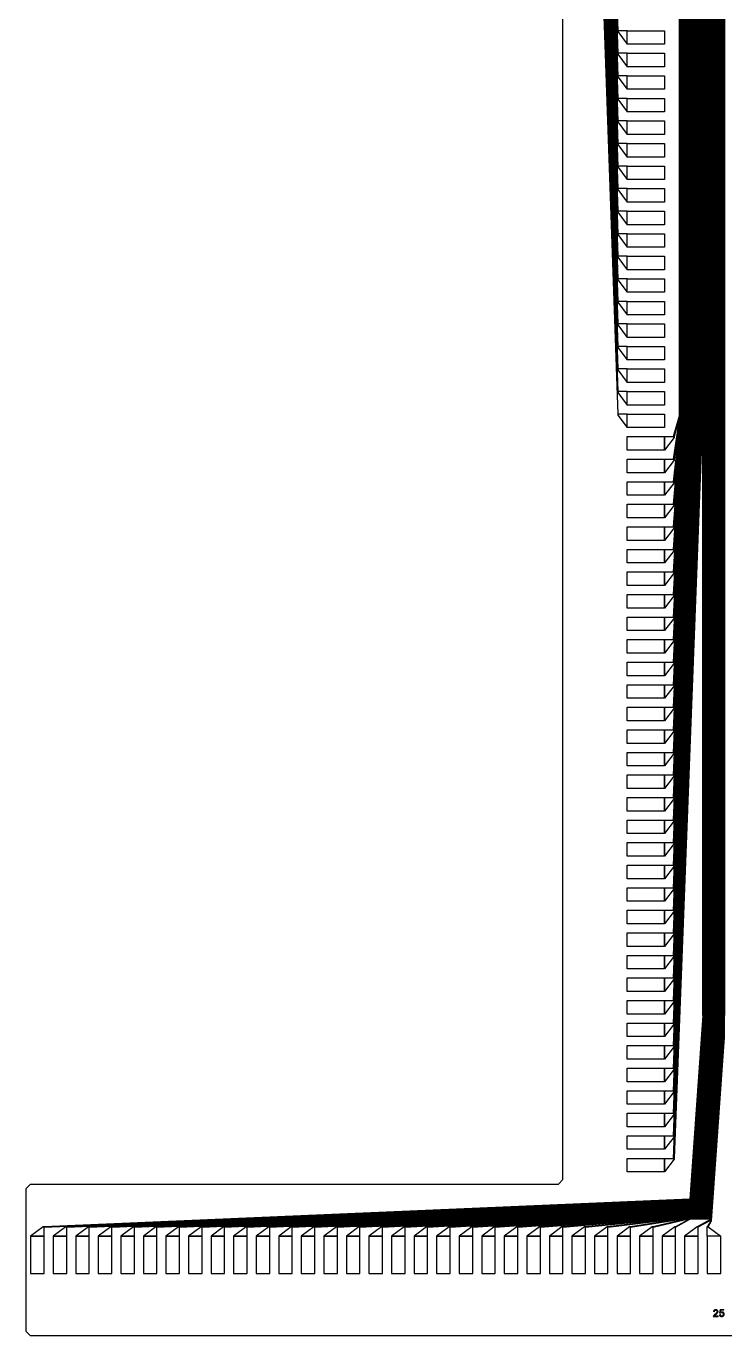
# Model space of a CAD drawing. Header units: inches. Extents: x 106592 to 209533, y 57057 to 74911.
# Drawn here: x 203234 to 206381, y 57278 to 63178 of the extents above; entities that cross this region are included whole.
import ezdxf

# ---------------------------------------------------------------- set-up
doc = ezdxf.new("R2010")
doc.units = ezdxf.units.IN
doc.header["$MEASUREMENT"] = 0
for name, color, linetype in [('metal', 221, 'Continuous'), ('nitride window', 40, 'Continuous'), ('profile', 140, 'Continuous')]:
    doc.layers.add(name, color=color, linetype=linetype)

msp = doc.modelspace()

# ---------------------------------------------------------------- linework, layer by layer
at = {"layer": 'metal'}
for points in [[(206175.9, 61418.7), (206177.5, 61418.7), (206177.5, 68021.4), (206175.9, 68021.4)], [(206179.1, 61418.7), (206180.7, 61418.7), (206180.7, 68021.4), (206179.1, 68021.4)], [(206182.3, 61418.7), (206183.9, 61418.7), (206183.9, 68021.4), (206182.3, 68021.4)], [(206185.5, 61418.7), (206187.1, 61418.7), (206187.1, 68021.4), (206185.5, 68021.4)], [(206188.7, 61418.7), (206190.3, 61418.7), (206190.3, 68021.4), (206188.7, 68021.4)], [(206191.9, 61418.7), (206193.5, 61418.7), (206193.5, 68021.4), (206191.9, 68021.4)], [(206195.1, 61418.7), (206196.7, 61418.7), (206196.7, 68021.4), (206195.1, 68021.4)], [(206198.3, 61418.7), (206199.9, 61418.7), (206199.9, 68021.4), (206198.3, 68021.4)], [(206201.5, 61418.7), (206203.1, 61418.7), (206203.1, 68021.4), (206201.5, 68021.4)], [(206204.7, 61418.7), (206206.3, 61418.7), (206206.3, 68021.4), (206204.7, 68021.4)], [(206207.9, 61418.7), (206209.5, 61418.7), (206209.5, 68021.4), (206207.9, 68021.4)], [(206211.1, 61418.7), (206212.7, 61418.7), (206212.7, 68021.4), (206211.1, 68021.4)], [(206214.3, 61418.7), (206215.9, 61418.7), (206215.9, 68021.4), (206214.3, 68021.4)], [(206217.5, 61418.7), (206219.1, 61418.7), (206219.1, 68021.4), (206217.5, 68021.4)], [(206220.7, 61418.7), (206222.3, 61418.7), (206222.3, 68021.4), (206220.7, 68021.4)], [(206223.9, 61418.7), (206225.5, 61418.7), (206225.5, 68021.4), (206223.9, 68021.4)], [(206227.1, 61418.7), (206228.7, 61418.7), (206228.7, 68021.4), (206227.1, 68021.4)], [(206230.3, 61418.7), (206231.9, 61418.7), (206231.9, 68021.4), (206230.3, 68021.4)], [(206233.5, 61418.7), (206235.1, 61418.7), (206235.1, 68021.4), (206233.5, 68021.4)], [(206236.7, 61418.7), (206238.3, 61418.7), (206238.3, 68021.4), (206236.7, 68021.4)], [(206239.9, 61418.7), (206241.5, 61418.7), (206241.5, 68021.4), (206239.9, 68021.4)], [(206243.1, 61418.7), (206244.7, 61418.7), (206244.7, 68021.4), (206243.1, 68021.4)], [(206246.3, 61418.7), (206247.9, 61418.7), (206247.9, 68021.4), (206246.3, 68021.4)], [(206249.5, 61418.7), (206251.1, 61418.7), (206251.1, 68021.4), (206249.5, 68021.4)], [(206252.7, 61418.7), (206254.3, 61418.7), (206254.3, 68021.4), (206252.7, 68021.4)], [(206255.9, 61418.7), (206257.5, 61418.7), (206257.5, 68021.4), (206255.9, 68021.4)], [(206259.1, 61418.7), (206260.7, 61418.7), (206260.7, 68021.4), (206259.1, 68021.4)], [(206262.3, 61418.7), (206263.9, 61418.7), (206263.9, 68021.4), (206262.3, 68021.4)], [(206265.5, 61418.7), (206267.1, 61418.7), (206267.1, 68021.4), (206265.5, 68021.4)], [(206268.7, 61418.7), (206270.3, 61418.7), (206270.3, 68021.4), (206268.7, 68021.4)], [(206271.9, 61418.7), (206273.5, 61418.7), (206273.5, 68021.4), (206271.9, 68021.4)], [(206275.1, 61418.7), (206276.7, 61418.7), (206276.7, 68021.4), (206275.1, 68021.4)], [(206278.3, 61418.7), (206279.9, 61418.7), (206279.9, 68021.4), (206278.3, 68021.4)], [(206283.1, 58721.4), (206281.5, 58721.4), (206281.5, 68021.4), (206283.1, 68021.4)], [(206286.3, 58721.4), (206284.7, 58721.4), (206284.7, 68021.4), (206286.3, 68021.4)], [(206289.5, 58721.4), (206287.9, 58721.4), (206287.9, 68021.4), (206289.5, 68021.4)], [(206292.7, 58721.4), (206291.1, 58721.4), (206291.1, 68021.4), (206292.7, 68021.4)], [(206295.9, 58721.4), (206294.3, 58721.4), (206294.3, 68021.4), (206295.9, 68021.4)], [(206299.1, 58721.4), (206297.5, 58721.4), (206297.5, 68021.4), (206299.1, 68021.4)], [(206302.3, 58721.4), (206300.7, 58721.4), (206300.7, 68021.4), (206302.3, 68021.4)], [(206305.5, 58721.4), (206303.9, 58721.4), (206303.9, 68021.4), (206305.5, 68021.4)], [(206308.7, 58721.4), (206307.1, 58721.4), (206307.1, 68021.4), (206308.7, 68021.4)], [(206311.9, 58721.4), (206310.3, 58721.4), (206310.3, 68021.4), (206311.9, 68021.4)], [(206315.1, 58721.4), (206313.5, 58721.4), (206313.5, 68021.4), (206315.1, 68021.4)], [(206318.3, 58721.4), (206316.7, 58721.4), (206316.7, 68021.4), (206318.3, 68021.4)], [(206321.5, 58721.4), (206319.9, 58721.4), (206319.9, 68021.4), (206321.5, 68021.4)], [(206324.7, 58721.4), (206323.1, 58721.4), (206323.1, 68021.4), (206324.7, 68021.4)], [(206327.9, 58721.4), (206326.3, 58721.4), (206326.3, 68021.4), (206327.9, 68021.4)], [(206331.1, 58721.4), (206329.5, 58721.4), (206329.5, 68021.4), (206331.1, 68021.4)], [(206334.3, 58721.4), (206332.7, 58721.4), (206332.7, 68021.4), (206334.3, 68021.4)], [(206337.5, 58721.4), (206335.9, 58721.4), (206335.9, 68021.4), (206337.5, 68021.4)], [(206340.7, 58721.4), (206339.1, 58721.4), (206339.1, 68021.4), (206340.7, 68021.4)], [(206343.9, 58721.4), (206342.3, 58721.4), (206342.3, 68021.4), (206343.9, 68021.4)], [(206347.1, 58721.4), (206345.5, 58721.4), (206345.5, 68021.4), (206347.1, 68021.4)], [(206350.3, 58721.4), (206348.7, 58721.4), (206348.7, 68021.4), (206350.3, 68021.4)], [(206353.5, 58721.4), (206351.9, 58721.4), (206351.9, 68021.4), (206353.5, 68021.4)], [(206356.7, 58721.4), (206355.1, 58721.4), (206355.1, 68021.4), (206356.7, 68021.4)], [(206359.9, 58721.4), (206358.3, 58721.4), (206358.3, 68021.4), (206359.9, 68021.4)], [(206363.1, 58721.4), (206361.5, 58721.4), (206361.5, 68021.4), (206363.1, 68021.4)], [(206366.3, 58721.4), (206364.7, 58721.4), (206364.7, 68021.4), (206366.3, 68021.4)], [(206369.5, 58721.4), (206367.9, 58721.4), (206367.9, 68021.4), (206369.5, 68021.4)], [(206372.7, 58721.4), (206371.1, 58721.4), (206371.1, 68021.4), (206372.7, 68021.4)], [(206375.9, 58721.4), (206374.3, 58721.4), (206374.3, 68021.4), (206375.9, 68021.4)], [(206379.1, 58721.4), (206377.5, 58721.4), (206377.5, 68021.4), (206379.1, 68021.4)], [(205673.2, 67921.4), (205671.6, 67921.4), (205898.4, 61430.7), (205900.5, 61430.7)], [(205676.4, 67921.4), (205674.8, 67921.4), (205898.4, 61532.3), (205900.5, 61532.3)], [(205679.6, 67921.4), (205678, 67921.4), (205898.4, 61633.9), (205900.5, 61633.9)], [(205898.4, 61735.5), (205900.5, 61735.5), (205682.8, 67921.4), (205681.2, 67921.4)], [(205686, 67921.4), (205684.4, 67921.4), (205898.4, 61837.1), (205900.5, 61837.1)], [(205898.4, 61938.7), (205900.5, 61938.7), (205689.2, 67921.4), (205687.6, 67921.4)], [(205898.4, 62040.3), (205900.5, 62040.3), (205692.4, 67921.4), (205690.8, 67921.4)], [(205695.6, 67921.4), (205694, 67921.4), (205898.4, 62141.9), (205900.5, 62141.9)], [(205698.8, 67921.4), (205697.2, 67921.4), (205898.4, 62243.5), (205900.5, 62243.5)], [(205702, 67921.4), (205700.4, 67921.4), (205898.4, 62345.1), (205900.5, 62345.1)], [(205705.2, 67921.4), (205703.6, 67921.4), (205898.4, 62446.7), (205900.5, 62446.7)], [(205898.4, 62548.3), (205900.5, 62548.3), (205708.4, 67921.4), (205706.8, 67921.4)], [(205711.6, 67921.4), (205710, 67921.4), (205898.4, 62649.9), (205900.5, 62649.9)], [(205898.4, 62751.5), (205900.5, 62751.5), (205714.8, 67921.4), (205713.2, 67921.4)], [(205898.4, 62853.1), (205900.5, 62853.1), (205718, 67921.4), (205716.4, 67921.4)], [(205721.2, 67921.4), (205719.6, 67921.4), (205898.4, 62954.7), (205900.5, 62954.7)], [(205724.4, 67921.4), (205722.8, 67921.4), (205898.4, 63056.3), (205900.5, 63056.3)], [(205727.6, 67921.4), (205726, 67921.4), (205898.4, 63157.9), (205900.5, 63157.9)], [(205940.7, 63097), (205940.7, 63157.9), (205898.4, 63157.9), (205898.4, 63153.7), (205940.7, 63097)], [(205940.7, 63157.9), (206110, 63157.9), (206110, 63097), (205940.7, 63097)], [(205940.7, 62995.4), (205940.7, 63056.3), (205898.4, 63056.3), (205898.4, 63052.1), (205940.7, 62995.4)], [(205940.7, 63056.3), (206110, 63056.3), (206110, 62995.4), (205940.7, 62995.4)], [(205940.7, 62893.8), (205940.7, 62954.7), (205898.4, 62954.7), (205898.4, 62950.5), (205940.7, 62893.8)], [(205940.7, 62954.7), (206110, 62954.7), (206110, 62893.8), (205940.7, 62893.8)], [(205940.7, 62792.2), (205940.7, 62853.1), (205898.4, 62853.1), (205898.4, 62848.9), (205940.7, 62792.2)], [(205940.7, 62853.1), (206110, 62853.1), (206110, 62792.2), (205940.7, 62792.2)], [(205940.7, 62690.6), (205940.7, 62751.5), (205898.4, 62751.5), (205898.4, 62747.3), (205940.7, 62690.6)], [(205940.7, 62751.5), (206110, 62751.5), (206110, 62690.6), (205940.7, 62690.6)], [(205940.7, 62588.9), (205940.7, 62649.9), (205898.4, 62649.9), (205898.4, 62645.7), (205940.7, 62588.9)], [(205940.7, 62649.9), (206110, 62649.9), (206110, 62588.9), (205940.7, 62588.9)], [(205940.7, 62487.3), (205940.7, 62548.3), (205898.4, 62548.3), (205898.4, 62544.1), (205940.7, 62487.3)], [(205940.7, 62548.3), (206110, 62548.3), (206110, 62487.3), (205940.7, 62487.3)], [(205940.7, 62385.7), (205940.7, 62446.7), (205898.4, 62446.7), (205898.4, 62442.5), (205940.7, 62385.7)], [(205940.7, 62446.7), (206110, 62446.7), (206110, 62385.7), (205940.7, 62385.7)], [(205940.7, 62284.1), (205940.7, 62345.1), (205898.4, 62345.1), (205898.4, 62340.9), (205940.7, 62284.1)], [(205940.7, 62345.1), (206110, 62345.1), (206110, 62284.1), (205940.7, 62284.1)], [(205940.7, 62182.5), (205940.7, 62243.5), (205898.4, 62243.5), (205898.4, 62239.3), (205940.7, 62182.5)], [(205940.7, 62243.5), (206110, 62243.5), (206110, 62182.5), (205940.7, 62182.5)], [(205940.7, 62080.9), (205940.7, 62141.9), (205898.4, 62141.9), (205898.4, 62137.7), (205940.7, 62080.9)], [(205940.7, 62141.9), (206110, 62141.9), (206110, 62080.9), (205940.7, 62080.9)], [(205940.7, 61979.3), (205940.7, 62040.3), (205898.4, 62040.3), (205898.4, 62036.1), (205940.7, 61979.3)], [(205940.7, 62040.3), (206110, 62040.3), (206110, 61979.3), (205940.7, 61979.3)], [(205940.7, 61877.7), (205940.7, 61938.7), (205898.4, 61938.7), (205898.4, 61934.5), (205940.7, 61877.7)], [(205940.7, 61938.7), (206110, 61938.7), (206110, 61877.7), (205940.7, 61877.7)], [(205940.7, 61776.1), (205940.7, 61837.1), (205898.4, 61837.1), (205898.4, 61832.8), (205940.7, 61776.1)], [(205940.7, 61837.1), (206110, 61837.1), (206110, 61776.1), (205940.7, 61776.1)], [(205940.7, 61674.5), (205940.7, 61735.5), (205898.4, 61735.5), (205898.4, 61731.2), (205940.7, 61674.5)], [(205940.7, 61735.5), (206110, 61735.5), (206110, 61674.5), (205940.7, 61674.5)], [(205940.7, 61572.9), (205940.7, 61633.9), (205898.4, 61633.9), (205898.4, 61629.6), (205940.7, 61572.9)], [(205940.7, 61633.9), (206110, 61633.9), (206110, 61572.9), (205940.7, 61572.9)], [(205940.7, 61471.3), (205940.7, 61532.3), (205898.4, 61532.3), (205898.4, 61528), (205940.7, 61471.3)], [(205940.7, 61532.3), (206110, 61532.3), (206110, 61471.3), (205940.7, 61471.3)], [(205940.7, 61369.7), (205940.7, 61430.7), (205898.4, 61430.7), (205898.4, 61426.4), (205940.7, 61369.7)], [(205940.7, 61430.7), (206110, 61430.7), (206110, 61369.7), (205940.7, 61369.7)], [(206243.1, 61418.7), (206244.7, 61418.7), (206152.4, 59195.4), (206150.3, 59195.4)], [(206152.4, 59297), (206150.3, 59297), (206239.9, 61418.7), (206241.5, 61418.7)], [(206236.7, 61418.7), (206238.3, 61418.7), (206152.4, 59398.6), (206150.3, 59398.6)], [(206152.4, 59500.2), (206150.3, 59500.2), (206233.5, 61418.7), (206235.1, 61418.7)], [(206152.4, 59601.8), (206150.3, 59601.8), (206230.3, 61418.7), (206231.9, 61418.7)], [(206227.1, 61418.7), (206228.7, 61418.7), (206152.4, 59703.4), (206150.3, 59703.4)], [(206246.3, 61418.7), (206247.9, 61418.7), (206152.4, 59093.8), (206150.3, 59093.8)], [(206249.5, 61418.7), (206251.1, 61418.7), (206152.4, 58992.2), (206150.3, 58992.2)], [(206275.1, 61418.7), (206276.7, 61418.7), (206152.4, 58179.3), (206150.3, 58179.3)], [(206271.9, 61418.7), (206273.5, 61418.7), (206152.4, 58280.9), (206150.3, 58280.9)], [(206252.7, 61418.7), (206254.3, 61418.7), (206152.4, 58890.6), (206150.3, 58890.6)], [(206152.4, 58789), (206150.3, 58789), (206255.9, 61418.7), (206257.5, 61418.7)], [(206152.4, 58687.4), (206150.3, 58687.4), (206259.1, 61418.7), (206260.7, 61418.7)], [(206262.3, 61418.7), (206263.9, 61418.7), (206152.4, 58585.8), (206150.3, 58585.8)], [(206152.4, 58484.1), (206150.3, 58484.1), (206265.5, 61418.7), (206267.1, 61418.7)], [(206268.7, 61418.7), (206270.3, 61418.7), (206152.4, 58382.5), (206150.3, 58382.5)], [(206217.5, 61418.7), (206219.1, 61418.7), (206152.4, 60008.2), (206150.3, 60008.2)], [(206152.4, 60109.8), (206150.3, 60109.8), (206214.3, 61418.7), (206215.9, 61418.7)], [(206211.1, 61418.7), (206212.7, 61418.7), (206152.4, 60211.4), (206150.3, 60211.4)], [(206152.4, 60313), (206150.3, 60313), (206207.9, 61418.7), (206209.5, 61418.7)], [(206152.4, 60414.6), (206150.3, 60414.6), (206204.7, 61418.7), (206206.3, 61418.7)], [(206201.5, 61418.7), (206203.1, 61418.7), (206152.4, 60516.2), (206150.3, 60516.2)], [(206220.7, 61418.7), (206222.3, 61418.7), (206152.4, 59906.6), (206150.3, 59906.6)], [(206223.9, 61418.7), (206225.5, 61418.7), (206152.4, 59805), (206150.3, 59805)], [(206198.3, 61418.7), (206199.9, 61418.7), (206152.4, 60617.8), (206150.3, 60617.8)], [(206195.1, 61418.7), (206196.7, 61418.7), (206152.4, 60719.4), (206150.3, 60719.4)], [(206175.9, 61418.7), (206177.5, 61418.7), (206152.4, 61329.1), (206150.3, 61329.1)], [(206152.4, 61227.5), (206150.3, 61227.5), (206179.1, 61418.7), (206180.7, 61418.7)], [(206152.4, 61125.9), (206150.3, 61125.9), (206182.3, 61418.7), (206183.9, 61418.7)], [(206185.5, 61418.7), (206187.1, 61418.7), (206152.4, 61024.2), (206150.3, 61024.2)], [(206152.4, 60922.6), (206150.3, 60922.6), (206188.7, 61418.7), (206190.3, 61418.7)], [(206191.9, 61418.7), (206193.5, 61418.7), (206152.4, 60821), (206150.3, 60821)], [(206278.3, 61418.7), (206279.9, 61418.7), (206152.4, 58077.7), (206150.3, 58077.7)], [(205940.7, 61329.1), (206110, 61329.1), (206110, 61268.1), (205940.7, 61268.1)], [(206110, 61268.1), (206110, 61329.1), (206152.4, 61329.1), (206152.4, 61324.8), (206110, 61268.1)], [(205940.7, 61227.5), (206110, 61227.5), (206110, 61166.5), (205940.7, 61166.5)], [(206110, 61166.5), (206110, 61227.5), (206152.4, 61227.5), (206152.4, 61223.2), (206110, 61166.5)], [(205940.7, 61125.9), (206110, 61125.9), (206110, 61064.9), (205940.7, 61064.9)], [(206110, 61064.9), (206110, 61125.9), (206152.4, 61125.9), (206152.4, 61121.6), (206110, 61064.9)], [(205940.7, 61024.2), (206110, 61024.2), (206110, 60963.3), (205940.7, 60963.3)], [(206110, 60963.3), (206110, 61024.2), (206152.4, 61024.2), (206152.4, 61020), (206110, 60963.3)], [(205940.7, 60922.6), (206110, 60922.6), (206110, 60861.7), (205940.7, 60861.7)], [(206110, 60861.7), (206110, 60922.6), (206152.4, 60922.6), (206152.4, 60918.4), (206110, 60861.7)], [(205940.7, 60821), (206110, 60821), (206110, 60760.1), (205940.7, 60760.1)], [(206110, 60760.1), (206110, 60821), (206152.4, 60821), (206152.4, 60816.8), (206110, 60760.1)], [(205940.7, 60719.4), (206110, 60719.4), (206110, 60658.5), (205940.7, 60658.5)], [(206110, 60658.5), (206110, 60719.4), (206152.4, 60719.4), (206152.4, 60715.2), (206110, 60658.5)], [(205940.7, 60617.8), (206110, 60617.8), (206110, 60556.9), (205940.7, 60556.9)], [(206110, 60556.9), (206110, 60617.8), (206152.4, 60617.8), (206152.4, 60613.6), (206110, 60556.9)], [(205940.7, 60516.2), (206110, 60516.2), (206110, 60455.3), (205940.7, 60455.3)], [(206110, 60455.3), (206110, 60516.2), (206152.4, 60516.2), (206152.4, 60512), (206110, 60455.3)], [(205940.7, 60414.6), (206110, 60414.6), (206110, 60353.7), (205940.7, 60353.7)], [(206110, 60353.7), (206110, 60414.6), (206152.4, 60414.6), (206152.4, 60410.4), (206110, 60353.7)], [(205940.7, 60313), (206110, 60313), (206110, 60252.1), (205940.7, 60252.1)], [(206110, 60252.1), (206110, 60313), (206152.4, 60313), (206152.4, 60308.8), (206110, 60252.1)], [(205940.7, 60211.4), (206110, 60211.4), (206110, 60150.5), (205940.7, 60150.5)], [(206110, 60150.5), (206110, 60211.4), (206152.4, 60211.4), (206152.4, 60207.2), (206110, 60150.5)], [(205940.7, 60109.8), (206110, 60109.8), (206110, 60048.8), (205940.7, 60048.8)], [(206110, 60048.8), (206110, 60109.8), (206152.4, 60109.8), (206152.4, 60105.6), (206110, 60048.8)], [(205940.7, 60008.2), (206110, 60008.2), (206110, 59947.2), (205940.7, 59947.2)], [(206110, 59947.2), (206110, 60008.2), (206152.4, 60008.2), (206152.4, 60004), (206110, 59947.2)], [(205940.7, 59906.6), (206110, 59906.6), (206110, 59845.6), (205940.7, 59845.6)], [(206110, 59845.6), (206110, 59906.6), (206152.4, 59906.6), (206152.4, 59902.4), (206110, 59845.6)], [(205940.7, 59805), (206110, 59805), (206110, 59744), (205940.7, 59744)], [(206110, 59744), (206110, 59805), (206152.4, 59805), (206152.4, 59800.8), (206110, 59744)], [(205940.7, 59703.4), (206110, 59703.4), (206110, 59642.4), (205940.7, 59642.4)], [(206110, 59642.4), (206110, 59703.4), (206152.4, 59703.4), (206152.4, 59699.2), (206110, 59642.4)], [(205940.7, 59601.8), (206110, 59601.8), (206110, 59540.8), (205940.7, 59540.8)], [(206110, 59540.8), (206110, 59601.8), (206152.4, 59601.8), (206152.4, 59597.6), (206110, 59540.8)], [(205940.7, 59500.2), (206110, 59500.2), (206110, 59439.2), (205940.7, 59439.2)], [(206110, 59439.2), (206110, 59500.2), (206152.4, 59500.2), (206152.4, 59496), (206110, 59439.2)], [(205940.7, 59398.6), (206110, 59398.6), (206110, 59337.6), (205940.7, 59337.6)], [(206110, 59337.6), (206110, 59398.6), (206152.4, 59398.6), (206152.4, 59394.4), (206110, 59337.6)], [(205940.7, 59297), (206110, 59297), (206110, 59236), (205940.7, 59236)], [(206110, 59236), (206110, 59297), (206152.4, 59297), (206152.4, 59292.7), (206110, 59236)], [(205940.7, 59195.4), (206110, 59195.4), (206110, 59134.4), (205940.7, 59134.4)], [(206110, 59134.4), (206110, 59195.4), (206152.4, 59195.4), (206152.4, 59191.1), (206110, 59134.4)], [(205940.7, 59093.8), (206110, 59093.8), (206110, 59032.8), (205940.7, 59032.8)], [(206110, 59032.8), (206110, 59093.8), (206152.4, 59093.8), (206152.4, 59089.5), (206110, 59032.8)], [(205940.7, 58992.2), (206110, 58992.2), (206110, 58931.2), (205940.7, 58931.2)], [(206110, 58931.2), (206110, 58992.2), (206152.4, 58992.2), (206152.4, 58987.9), (206110, 58931.2)], [(205940.7, 58890.6), (206110, 58890.6), (206110, 58829.6), (205940.7, 58829.6)], [(206110, 58829.6), (206110, 58890.6), (206152.4, 58890.6), (206152.4, 58886.3), (206110, 58829.6)], [(205940.7, 58789), (206110, 58789), (206110, 58728), (205940.7, 58728)], [(206110, 58728), (206110, 58789), (206152.4, 58789), (206152.4, 58784.7), (206110, 58728)], [(206224.1, 57894.3), (206224.1, 57892.7), (206225.7, 57892.7), (206283.1, 58719.8), (206283.1, 58721.4), (206281.5, 58721.4), (206224.1, 57894.3)], [(206228.9, 57889.5), (206224.1, 57889.5), (206224.1, 57891.1), (206227.3, 57891.1), (206284.7, 58718.2), (206284.7, 58721.4), (206286.3, 58721.4), (206286.3, 58716.6)], [(206230.5, 57887.9), (206224.1, 57887.9), (206224.1, 57886.3), (206232.1, 57886.3), (206289.5, 58713.4), (206289.5, 58721.4), (206287.9, 58721.4), (206287.9, 58715)], [(206235.3, 57883.1), (206224.1, 57883.1), (206224.1, 57884.7), (206233.7, 57884.7), (206291.1, 58711.8), (206291.1, 58721.4), (206292.7, 58721.4), (206292.7, 58710.2)], [(206238.5, 57879.9), (206224.1, 57879.9), (206224.1, 57881.5), (206236.9, 57881.5), (206294.3, 58708.6), (206294.3, 58721.4), (206295.9, 58721.4), (206295.9, 58707)], [(206240.1, 57878.3), (206224.1, 57878.3), (206224.1, 57876.7), (206241.7, 57876.7), (206299.1, 58703.8), (206299.1, 58721.4), (206297.5, 58721.4), (206297.5, 58705.4)], [(206244.9, 57873.5), (206224.1, 57873.5), (206224.1, 57875.1), (206243.3, 57875.1), (206300.7, 58702.2), (206300.7, 58721.4), (206302.3, 58721.4), (206302.3, 58700.6)], [(206248.1, 57870.3), (206224.1, 57870.3), (206224.1, 57871.9), (206246.5, 57871.9), (206303.9, 58699), (206303.9, 58721.4), (206305.5, 58721.4), (206305.5, 58697.4)], [(206249.7, 57868.7), (206224.1, 57868.7), (206224.1, 57867.1), (206251.3, 57867.1), (206308.7, 58694.2), (206308.7, 58721.4), (206307.1, 58721.4), (206307.1, 58695.8)], [(206254.5, 57863.9), (206224.1, 57863.9), (206224.1, 57865.5), (206252.9, 57865.5), (206310.3, 58692.6), (206310.3, 58721.4), (206311.9, 58721.4), (206311.9, 58691)], [(206257.7, 57860.7), (206224.1, 57860.7), (206224.1, 57862.3), (206256.1, 57862.3), (206313.5, 58689.4), (206313.5, 58721.4), (206315.1, 58721.4), (206315.1, 58687.8)], [(206259.3, 57859.1), (206224.1, 57859.1), (206224.1, 57857.5), (206260.9, 57857.5), (206318.3, 58684.6), (206318.3, 58721.4), (206316.7, 58721.4), (206316.7, 58686.2)], [(206264.1, 57854.3), (206224.1, 57854.3), (206224.1, 57855.9), (206262.5, 57855.9), (206319.9, 58683), (206319.9, 58721.4), (206321.5, 58721.4), (206321.5, 58681.4)], [(206267.3, 57851.1), (206224.1, 57851.1), (206224.1, 57852.7), (206265.7, 57852.7), (206323.1, 58679.8), (206323.1, 58721.4), (206324.7, 58721.4), (206324.7, 58678.2)], [(206268.9, 57849.5), (206224.1, 57849.5), (206224.1, 57847.9), (206270.5, 57847.9), (206327.9, 58675), (206327.9, 58721.4), (206326.3, 58721.4), (206326.3, 58676.6)], [(206273.7, 57844.7), (206224.1, 57844.7), (206224.1, 57846.3), (206272.1, 57846.3), (206329.5, 58673.4), (206329.5, 58721.4), (206331.1, 58721.4), (206331.1, 58671.8)], [(206276.9, 57841.5), (206224.1, 57841.5), (206224.1, 57843.1), (206275.3, 57843.1), (206332.7, 58670.2), (206332.7, 58721.4), (206334.3, 58721.4), (206334.3, 58668.6)], [(206278.5, 57839.9), (206224.1, 57839.9), (206224.1, 57838.3), (206280.1, 57838.3), (206337.5, 58665.4), (206337.5, 58721.4), (206335.9, 58721.4), (206335.9, 58667)], [(206283.3, 57835.1), (206224.1, 57835.1), (206224.1, 57836.7), (206281.7, 57836.7), (206339.1, 58663.8), (206339.1, 58721.4), (206340.7, 58721.4), (206340.7, 58662.2)], [(206286.5, 57831.9), (206224.1, 57831.9), (206224.1, 57833.5), (206284.9, 57833.5), (206342.3, 58660.6), (206342.3, 58721.4), (206343.9, 58721.4), (206343.9, 58659)], [(206288.1, 57830.3), (206224.1, 57830.3), (206224.1, 57828.7), (206289.7, 57828.7), (206347.1, 58655.8), (206347.1, 58721.4), (206345.5, 58721.4), (206345.5, 58657.4)], [(206292.9, 57825.5), (206224.1, 57825.5), (206224.1, 57827.1), (206291.3, 57827.1), (206348.7, 58654.2), (206348.7, 58721.4), (206350.3, 58721.4), (206350.3, 58652.6)], [(206296.1, 57822.3), (206224.1, 57822.3), (206224.1, 57823.9), (206294.5, 57823.9), (206351.9, 58651), (206351.9, 58721.4), (206353.5, 58721.4), (206353.5, 58649.4)], [(206297.7, 57820.7), (206224.1, 57820.7), (206224.1, 57819.1), (206299.3, 57819.1), (206356.7, 58646.2), (206356.7, 58721.4), (206355.1, 58721.4), (206355.1, 58647.8)], [(206302.5, 57815.9), (206224.1, 57815.9), (206224.1, 57817.5), (206300.9, 57817.5), (206358.3, 58644.6), (206358.3, 58721.4), (206359.9, 58721.4), (206359.9, 58643)], [(206305.7, 57812.7), (206224.1, 57812.7), (206224.1, 57814.3), (206304.1, 57814.3), (206361.5, 58641.4), (206361.5, 58721.4), (206363.1, 58721.4), (206363.1, 58639.8)], [(206308.9, 57809.5), (206224.1, 57809.5), (206224.1, 57811.1), (206307.3, 57811.1), (206364.7, 58638.2), (206364.7, 58721.4), (206366.3, 58721.4), (206366.3, 58636.6)], [(206310.5, 57807.9), (206224.1, 57807.9), (206224.1, 57806.3), (206312.1, 57806.3), (206369.5, 58633.4), (206369.5, 58721.4), (206367.9, 58721.4), (206367.9, 58635)], [(206315.3, 57803.1), (206224.1, 57803.1), (206224.1, 57804.7), (206313.7, 57804.7), (206371.1, 58631.8), (206371.1, 58721.4), (206372.7, 58721.4), (206372.7, 58630.2)], [(206316.9, 57801.5), (206318.5, 57799.9), (206375.9, 58627), (206375.9, 58721.4), (206374.3, 58721.4), (206374.3, 58628.6)], [(206320.1, 57798.3), (206321.7, 57796.7), (206379.1, 58623.8), (206379.1, 58721.4), (206377.5, 58721.4), (206377.5, 58625.4)], [(205940.7, 58687.4), (206110, 58687.4), (206110, 58626.4), (205940.7, 58626.4)], [(206110, 58626.4), (206110, 58687.4), (206152.4, 58687.4), (206152.4, 58683.1), (206110, 58626.4)], [(205940.7, 58585.8), (206110, 58585.8), (206110, 58524.8), (205940.7, 58524.8)], [(206110, 58524.8), (206110, 58585.8), (206152.4, 58585.8), (206152.4, 58581.5), (206110, 58524.8)], [(205940.7, 58484.1), (206110, 58484.1), (206110, 58423.2), (205940.7, 58423.2)], [(206110, 58423.2), (206110, 58484.1), (206152.4, 58484.1), (206152.4, 58479.9), (206110, 58423.2)], [(205940.7, 58382.5), (206110, 58382.5), (206110, 58321.6), (205940.7, 58321.6)], [(206110, 58321.6), (206110, 58382.5), (206152.4, 58382.5), (206152.4, 58378.3), (206110, 58321.6)], [(205940.7, 58280.9), (206110, 58280.9), (206110, 58220), (205940.7, 58220)], [(206110, 58220), (206110, 58280.9), (206152.4, 58280.9), (206152.4, 58276.7), (206110, 58220)], [(205940.7, 58179.3), (206110, 58179.3), (206110, 58118.4), (205940.7, 58118.4)], [(206110, 58118.4), (206110, 58179.3), (206152.4, 58179.3), (206152.4, 58175.1), (206110, 58118.4)], [(205940.7, 58077.7), (206110, 58077.7), (206110, 58016.8), (205940.7, 58016.8)], [(206110, 58016.8), (206110, 58077.7), (206152.4, 58077.7), (206152.4, 58073.5), (206110, 58016.8)], [(206224.1, 57892.7), (206224.1, 57894.3), (203314.7, 57769.9), (203314.7, 57767.8)], [(206224.1, 57889.5), (206224.1, 57891.1), (203416.3, 57769.9), (203416.3, 57767.8)], [(206224.1, 57886.3), (206224.1, 57887.9), (203517.9, 57769.9), (203517.9, 57767.8)], [(203619.5, 57769.9), (203619.5, 57767.8), (206224.1, 57883.1), (206224.1, 57884.7)], [(206224.1, 57879.9), (206224.1, 57881.5), (203721.1, 57769.9), (203721.1, 57767.8)], [(203822.7, 57769.9), (203822.7, 57767.8), (206224.1, 57876.7), (206224.1, 57878.3)], [(203924.3, 57769.9), (203924.3, 57767.8), (206224.1, 57873.5), (206224.1, 57875.1)], [(206224.1, 57870.3), (206224.1, 57871.9), (204025.9, 57769.9), (204025.9, 57767.8)], [(206224.1, 57867.1), (206224.1, 57868.7), (204127.5, 57769.9), (204127.5, 57767.8)], [(206224.1, 57863.9), (206224.1, 57865.5), (204229.1, 57769.9), (204229.1, 57767.8)], [(206224.1, 57860.7), (206224.1, 57862.3), (204330.7, 57769.9), (204330.7, 57767.8)], [(204432.3, 57769.9), (204432.3, 57767.8), (206224.1, 57857.5), (206224.1, 57859.1)], [(206224.1, 57854.3), (206224.1, 57855.9), (204533.9, 57769.9), (204533.9, 57767.8)], [(204635.5, 57769.9), (204635.5, 57767.8), (206224.1, 57851.1), (206224.1, 57852.7)], [(204737.1, 57769.9), (204737.1, 57767.8), (206224.1, 57847.9), (206224.1, 57849.5)], [(206224.1, 57844.7), (206224.1, 57846.3), (204838.7, 57769.9), (204838.7, 57767.8)], [(206224.1, 57841.5), (206224.1, 57843.1), (204940.3, 57769.9), (204940.3, 57767.8)], [(206224.1, 57838.3), (206224.1, 57839.9), (205042, 57769.9), (205042, 57767.8)], [(206224.1, 57835.1), (206224.1, 57836.7), (205143.6, 57769.9), (205143.6, 57767.8)], [(205245.2, 57769.9), (205245.2, 57767.8), (206224.1, 57831.9), (206224.1, 57833.5)], [(206224.1, 57828.7), (206224.1, 57830.3), (205346.8, 57769.9), (205346.8, 57767.8)], [(205448.4, 57769.9), (205448.4, 57767.8), (206224.1, 57825.5), (206224.1, 57827.1)], [(205550, 57769.9), (205550, 57767.8), (206224.1, 57822.3), (206224.1, 57823.9)], [(206224.1, 57819.1), (206224.1, 57820.7), (205651.6, 57769.9), (205651.6, 57767.8)], [(203253.7, 57727.6), (203314.7, 57727.6), (203314.7, 57769.9), (203310.5, 57769.9), (203253.7, 57727.6)], [(203355.3, 57727.6), (203416.3, 57727.6), (203416.3, 57769.9), (203412.1, 57769.9), (203355.3, 57727.6)], [(203456.9, 57727.6), (203517.9, 57727.6), (203517.9, 57769.9), (203513.7, 57769.9), (203456.9, 57727.6)], [(203558.5, 57727.6), (203619.5, 57727.6), (203619.5, 57769.9), (203615.3, 57769.9), (203558.5, 57727.6)], [(203660.1, 57727.6), (203721.1, 57727.6), (203721.1, 57769.9), (203716.9, 57769.9), (203660.1, 57727.6)], [(203761.7, 57727.6), (203822.7, 57727.6), (203822.7, 57769.9), (203818.5, 57769.9), (203761.7, 57727.6)], [(203863.3, 57727.6), (203924.3, 57727.6), (203924.3, 57769.9), (203920.1, 57769.9), (203863.3, 57727.6)], [(203965, 57727.6), (204025.9, 57727.6), (204025.9, 57769.9), (204021.7, 57769.9), (203965, 57727.6)], [(204066.6, 57727.6), (204127.5, 57727.6), (204127.5, 57769.9), (204123.3, 57769.9), (204066.6, 57727.6)], [(204168.2, 57727.6), (204229.1, 57727.6), (204229.1, 57769.9), (204224.9, 57769.9), (204168.2, 57727.6)], [(204269.8, 57727.6), (204330.7, 57727.6), (204330.7, 57769.9), (204326.5, 57769.9), (204269.8, 57727.6)], [(204371.4, 57727.6), (204432.3, 57727.6), (204432.3, 57769.9), (204428.1, 57769.9), (204371.4, 57727.6)], [(204473, 57727.6), (204533.9, 57727.6), (204533.9, 57769.9), (204529.7, 57769.9), (204473, 57727.6)], [(204574.6, 57727.6), (204635.5, 57727.6), (204635.5, 57769.9), (204631.3, 57769.9), (204574.6, 57727.6)], [(204676.2, 57727.6), (204737.1, 57727.6), (204737.1, 57769.9), (204732.9, 57769.9), (204676.2, 57727.6)], [(204777.8, 57727.6), (204838.7, 57727.6), (204838.7, 57769.9), (204834.5, 57769.9), (204777.8, 57727.6)], [(204879.4, 57727.6), (204940.3, 57727.6), (204940.3, 57769.9), (204936.1, 57769.9), (204879.4, 57727.6)], [(204981, 57727.6), (205042, 57727.6), (205042, 57769.9), (205037.7, 57769.9), (204981, 57727.6)], [(205082.6, 57727.6), (205143.6, 57727.6), (205143.6, 57769.9), (205139.3, 57769.9), (205082.6, 57727.6)], [(205184.2, 57727.6), (205245.2, 57727.6), (205245.2, 57769.9), (205240.9, 57769.9), (205184.2, 57727.6)], [(205285.8, 57727.6), (205346.8, 57727.6), (205346.8, 57769.9), (205342.5, 57769.9), (205285.8, 57727.6)], [(205387.4, 57727.6), (205448.4, 57727.6), (205448.4, 57769.9), (205444.1, 57769.9), (205387.4, 57727.6)], [(205489, 57727.6), (205550, 57727.6), (205550, 57769.9), (205545.7, 57769.9), (205489, 57727.6)], [(205590.6, 57727.6), (205651.6, 57727.6), (205651.6, 57769.9), (205647.3, 57769.9), (205590.6, 57727.6)], [(205692.2, 57727.6), (205753.2, 57727.6), (205753.2, 57769.9), (205748.9, 57769.9), (205692.2, 57727.6)], [(206224.1, 57815.9), (206224.1, 57817.5), (205753.2, 57769.9), (205753.2, 57767.8)], [(205793.8, 57727.6), (205854.8, 57727.6), (205854.8, 57769.9), (205850.6, 57769.9), (205793.8, 57727.6)], [(206224.1, 57812.7), (206224.1, 57814.3), (205854.8, 57769.9), (205854.8, 57767.8)], [(205895.4, 57727.6), (205956.4, 57727.6), (205956.4, 57769.9), (205952.2, 57769.9), (205895.4, 57727.6)], [(206224.1, 57809.5), (206224.1, 57811.1), (205956.4, 57769.9), (205956.4, 57767.8)], [(205997, 57727.6), (206058, 57727.6), (206058, 57769.9), (206053.8, 57769.9), (205997, 57727.6)], [(206058, 57769.9), (206058, 57767.8), (206224.1, 57806.3), (206224.1, 57807.9)], [(206098.6, 57727.6), (206159.6, 57727.6), (206159.6, 57769.9), (206155.4, 57769.9), (206098.6, 57727.6)], [(206224.1, 57803.1), (206224.1, 57804.7), (206159.6, 57769.9), (206159.6, 57767.8)], [(206200.2, 57727.6), (206261.2, 57727.6), (206261.2, 57769.9), (206257, 57769.9), (206200.2, 57727.6)], [(206257, 57769.9), (206261.2, 57769.9), (206318.5, 57799.9), (206316.9, 57801.5)], [(206306.1, 57769.9), (206321.7, 57796.7), (206320.1, 57798.3), (206301.8, 57769.9)], [(206362.8, 57727.6), (206301.8, 57727.6), (206301.8, 57769.9), (206306.1, 57769.9), (206362.8, 57727.6)], [(203314.7, 57558.3), (203314.7, 57727.6), (203253.7, 57727.6), (203253.7, 57558.3)], [(203416.3, 57558.3), (203416.3, 57727.6), (203355.3, 57727.6), (203355.3, 57558.3)], [(203517.9, 57558.3), (203517.9, 57727.6), (203456.9, 57727.6), (203456.9, 57558.3)], [(203619.5, 57558.3), (203619.5, 57727.6), (203558.5, 57727.6), (203558.5, 57558.3)], [(203721.1, 57558.3), (203721.1, 57727.6), (203660.1, 57727.6), (203660.1, 57558.3)], [(203822.7, 57558.3), (203822.7, 57727.6), (203761.7, 57727.6), (203761.7, 57558.3)], [(203924.3, 57558.3), (203924.3, 57727.6), (203863.3, 57727.6), (203863.3, 57558.3)], [(204025.9, 57558.3), (204025.9, 57727.6), (203965, 57727.6), (203965, 57558.3)], [(204127.5, 57558.3), (204127.5, 57727.6), (204066.6, 57727.6), (204066.6, 57558.3)], [(204229.1, 57558.3), (204229.1, 57727.6), (204168.2, 57727.6), (204168.2, 57558.3)], [(204330.7, 57558.3), (204330.7, 57727.6), (204269.8, 57727.6), (204269.8, 57558.3)], [(204432.3, 57558.3), (204432.3, 57727.6), (204371.4, 57727.6), (204371.4, 57558.3)], [(204533.9, 57558.3), (204533.9, 57727.6), (204473, 57727.6), (204473, 57558.3)], [(204635.5, 57558.3), (204635.5, 57727.6), (204574.6, 57727.6), (204574.6, 57558.3)], [(204737.1, 57558.3), (204737.1, 57727.6), (204676.2, 57727.6), (204676.2, 57558.3)], [(204838.7, 57558.3), (204838.7, 57727.6), (204777.8, 57727.6), (204777.8, 57558.3)], [(204940.3, 57558.3), (204940.3, 57727.6), (204879.4, 57727.6), (204879.4, 57558.3)], [(205042, 57558.3), (205042, 57727.6), (204981, 57727.6), (204981, 57558.3)], [(205143.6, 57558.3), (205143.6, 57727.6), (205082.6, 57727.6), (205082.6, 57558.3)], [(205245.2, 57558.3), (205245.2, 57727.6), (205184.2, 57727.6), (205184.2, 57558.3)], [(205346.8, 57558.3), (205346.8, 57727.6), (205285.8, 57727.6), (205285.8, 57558.3)], [(205448.4, 57558.3), (205448.4, 57727.6), (205387.4, 57727.6), (205387.4, 57558.3)], [(205550, 57558.3), (205550, 57727.6), (205489, 57727.6), (205489, 57558.3)], [(205651.6, 57558.3), (205651.6, 57727.6), (205590.6, 57727.6), (205590.6, 57558.3)], [(205753.2, 57558.3), (205753.2, 57727.6), (205692.2, 57727.6), (205692.2, 57558.3)], [(205854.8, 57558.3), (205854.8, 57727.6), (205793.8, 57727.6), (205793.8, 57558.3)], [(205956.4, 57558.3), (205956.4, 57727.6), (205895.4, 57727.6), (205895.4, 57558.3)], [(206058, 57558.3), (206058, 57727.6), (205997, 57727.6), (205997, 57558.3)], [(206159.6, 57558.3), (206159.6, 57727.6), (206098.6, 57727.6), (206098.6, 57558.3)], [(206261.2, 57558.3), (206261.2, 57727.6), (206200.2, 57727.6), (206200.2, 57558.3)], [(206362.8, 57558.3), (206362.8, 57727.6), (206301.8, 57727.6), (206301.8, 57558.3)]]:
    msp.add_lwpolyline(points, close=True, dxfattribs=at)
at = {"layer": 'metal', "color": 221, "lineweight": 0}
for points in [[(206340.4, 57393.2), (206341, 57393.2), (206342.4, 57393), (206343.7, 57392.4), (206344.7, 57391.6), (206344.9, 57391.5), (206345.7, 57390.4), (206346.2, 57389.1), (206346.4, 57387.7), (206346.3, 57386.9), (206346, 57385.6), (206345.4, 57384.3), (206344.6, 57383), (206344.1, 57382.3), (206342.5, 57380.6), (206341.4, 57379.6), (206340.3, 57378.5), (206339, 57377.4), (206337.5, 57376.2), (206336.3, 57375.2), (206335.1, 57374.1), (206334.1, 57373.1), (206333.1, 57372.2), (206332.4, 57371.3), (206331.9, 57370.7), (206331, 57369.5), (206330.3, 57368.3), (206329.8, 57367), (206329.4, 57365.7), (206329.3, 57364.3), (206350.5, 57364.3), (206350.5, 57368.1), (206334.8, 57368.1), (206335.5, 57369.1), (206336.4, 57370.2), (206336.5, 57370.3), (206337.2, 57371), (206338.2, 57371.9), (206339.4, 57372.9), (206341, 57374.2), (206342.1, 57375.2), (206343.3, 57376.3), (206344.5, 57377.3), (206345.5, 57378.3), (206346.3, 57379.1), (206347.1, 57379.9), (206347.4, 57380.2), (206348.3, 57381.5), (206349.1, 57382.7), (206349.7, 57383.8), (206350, 57384.8), (206350.3, 57386.2), (206350.4, 57387.6), (206350.4, 57387.7), (206350.3, 57389.1), (206350, 57390.5), (206349.5, 57391.7), (206348.7, 57392.9), (206347.8, 57393.9), (206347.1, 57394.5), (206346, 57395.2), (206344.8, 57395.8), (206343.5, 57396.2), (206342, 57396.4), (206340.5, 57396.5), (206339.6, 57396.5), (206338.1, 57396.3), (206336.6, 57396), (206335.4, 57395.5), (206334.2, 57394.9), (206333.2, 57394.1), (206332.7, 57393.7), (206331.8, 57392.7), (206331.2, 57391.5), (206330.6, 57390.2), (206330.3, 57388.8), (206330, 57387.2), (206334.1, 57386.8), (206334.1, 57387.9), (206334.5, 57389.3), (206335, 57390.5), (206335.8, 57391.5), (206336.4, 57392), (206337.5, 57392.7), (206338.9, 57393.1)], [(206360.8, 57373.7), (206356.6, 57373.3), (206356.7, 57372.2), (206357.1, 57370.9), (206357.5, 57369.7), (206358.1, 57368.6), (206358.9, 57367.6), (206359.8, 57366.7), (206359.9, 57366.7), (206360.8, 57365.9), (206361.9, 57365.3), (206363, 57364.9), (206364.3, 57364.5), (206365.6, 57364.3), (206367, 57364.2), (206368, 57364.3), (206369.3, 57364.4), (206370.5, 57364.7), (206371.7, 57365.1), (206372.8, 57365.7), (206373.8, 57366.4), (206374.7, 57367.2), (206367, 57367.5), (206366.4, 57367.6), (206365.1, 57367.8), (206364, 57368.3), (206362.9, 57369.1), (206362.9, 57369.1), (206362.2, 57370), (206361.5, 57371), (206361.1, 57372.2)], [(206376.6, 57396.9), (206360.4, 57396.9), (206357.3, 57380.2), (206361, 57379.7), (206361.5, 57380.3), (206362.4, 57381.2), (206363.5, 57382), (206364.4, 57382.4), (206365.6, 57382.7), (206367, 57382.9), (206375.2, 57383.4), (206375, 57383.6), (206361.9, 57384.3), (206363.6, 57393.1), (206376.6, 57393.1)], [(206368, 57386.4), (206367.9, 57386.4), (206366.7, 57386.3), (206365.4, 57386), (206364.2, 57385.6), (206363, 57385.1), (206361.9, 57384.3), (206375, 57383.6), (206374, 57384.5), (206373, 57385.2), (206371.8, 57385.7), (206370.6, 57386.1), (206369.4, 57386.3)], [(206375.2, 57383.4), (206367, 57382.9), (206367.4, 57382.8), (206368.8, 57382.7), (206370, 57382.3), (206371, 57381.7), (206372, 57380.9), (206372.5, 57380.4), (206373.1, 57379.4), (206373.5, 57378.2), (206373.8, 57376.9), (206373.9, 57375.5), (206373.8, 57374.2), (206373.6, 57372.9), (206373.2, 57371.7), (206372.7, 57370.7), (206371.9, 57369.7), (206371.6, 57369.4), (206370.6, 57368.6), (206369.5, 57368), (206368.3, 57367.6), (206367, 57367.5), (206374.7, 57367.2), (206375.6, 57368.2), (206375.9, 57368.6), (206376.6, 57369.6), (206377.1, 57370.7), (206377.6, 57371.9), (206377.9, 57373.2), (206378.1, 57374.5), (206378.1, 57375.8), (206378.1, 57376.6), (206378, 57377.9), (206377.7, 57379.2), (206377.3, 57380.3), (206376.7, 57381.4), (206376.1, 57382.5)]]:
    msp.add_lwpolyline(points, close=True, dxfattribs=at)
at = {"layer": 'nitride window'}
for points in [[(205940.7, 63157.9), (206110, 63157.9), (206110, 63097), (205940.7, 63097)], [(205940.7, 63056.3), (206110, 63056.3), (206110, 62995.4), (205940.7, 62995.4)], [(205940.7, 62954.7), (206110, 62954.7), (206110, 62893.8), (205940.7, 62893.8)], [(205940.7, 62853.1), (206110, 62853.1), (206110, 62792.2), (205940.7, 62792.2)], [(205940.7, 62751.5), (206110, 62751.5), (206110, 62690.6), (205940.7, 62690.6)], [(205940.7, 62649.9), (206110, 62649.9), (206110, 62588.9), (205940.7, 62588.9)], [(205940.7, 62548.3), (206110, 62548.3), (206110, 62487.3), (205940.7, 62487.3)], [(205940.7, 62446.7), (206110, 62446.7), (206110, 62385.7), (205940.7, 62385.7)], [(205940.7, 62345.1), (206110, 62345.1), (206110, 62284.1), (205940.7, 62284.1)], [(205940.7, 62243.5), (206110, 62243.5), (206110, 62182.5), (205940.7, 62182.5)], [(205940.7, 62141.9), (206110, 62141.9), (206110, 62080.9), (205940.7, 62080.9)], [(205940.7, 62040.3), (206110, 62040.3), (206110, 61979.3), (205940.7, 61979.3)], [(205940.7, 61938.7), (206110, 61938.7), (206110, 61877.7), (205940.7, 61877.7)], [(205940.7, 61837.1), (206110, 61837.1), (206110, 61776.1), (205940.7, 61776.1)], [(205940.7, 61735.5), (206110, 61735.5), (206110, 61674.5), (205940.7, 61674.5)], [(205940.7, 61633.9), (206110, 61633.9), (206110, 61572.9), (205940.7, 61572.9)], [(205940.7, 61532.3), (206110, 61532.3), (206110, 61471.3), (205940.7, 61471.3)], [(205940.7, 61430.7), (206110, 61430.7), (206110, 61369.7), (205940.7, 61369.7)], [(205940.7, 61329.1), (206110, 61329.1), (206110, 61268.1), (205940.7, 61268.1)], [(205940.7, 61227.5), (206110, 61227.5), (206110, 61166.5), (205940.7, 61166.5)], [(205940.7, 61125.9), (206110, 61125.9), (206110, 61064.9), (205940.7, 61064.9)], [(205940.7, 61024.2), (206110, 61024.2), (206110, 60963.3), (205940.7, 60963.3)], [(205940.7, 60922.6), (206110, 60922.6), (206110, 60861.7), (205940.7, 60861.7)], [(205940.7, 60821), (206110, 60821), (206110, 60760.1), (205940.7, 60760.1)], [(205940.7, 60719.4), (206110, 60719.4), (206110, 60658.5), (205940.7, 60658.5)], [(205940.7, 60617.8), (206110, 60617.8), (206110, 60556.9), (205940.7, 60556.9)], [(205940.7, 60516.2), (206110, 60516.2), (206110, 60455.3), (205940.7, 60455.3)], [(205940.7, 60414.6), (206110, 60414.6), (206110, 60353.7), (205940.7, 60353.7)], [(205940.7, 60313), (206110, 60313), (206110, 60252.1), (205940.7, 60252.1)], [(205940.7, 60211.4), (206110, 60211.4), (206110, 60150.5), (205940.7, 60150.5)], [(205940.7, 60109.8), (206110, 60109.8), (206110, 60048.8), (205940.7, 60048.8)], [(205940.7, 60008.2), (206110, 60008.2), (206110, 59947.2), (205940.7, 59947.2)], [(205940.7, 59906.6), (206110, 59906.6), (206110, 59845.6), (205940.7, 59845.6)], [(205940.7, 59805), (206110, 59805), (206110, 59744), (205940.7, 59744)], [(205940.7, 59703.4), (206110, 59703.4), (206110, 59642.4), (205940.7, 59642.4)], [(205940.7, 59601.8), (206110, 59601.8), (206110, 59540.8), (205940.7, 59540.8)], [(205940.7, 59500.2), (206110, 59500.2), (206110, 59439.2), (205940.7, 59439.2)], [(205940.7, 59398.6), (206110, 59398.6), (206110, 59337.6), (205940.7, 59337.6)], [(205940.7, 59297), (206110, 59297), (206110, 59236), (205940.7, 59236)], [(205940.7, 59195.4), (206110, 59195.4), (206110, 59134.4), (205940.7, 59134.4)], [(205940.7, 59093.8), (206110, 59093.8), (206110, 59032.8), (205940.7, 59032.8)], [(205940.7, 58992.2), (206110, 58992.2), (206110, 58931.2), (205940.7, 58931.2)], [(205940.7, 58890.6), (206110, 58890.6), (206110, 58829.6), (205940.7, 58829.6)], [(205940.7, 58789), (206110, 58789), (206110, 58728), (205940.7, 58728)], [(205940.7, 58687.4), (206110, 58687.4), (206110, 58626.4), (205940.7, 58626.4)], [(205940.7, 58585.8), (206110, 58585.8), (206110, 58524.8), (205940.7, 58524.8)], [(205940.7, 58484.1), (206110, 58484.1), (206110, 58423.2), (205940.7, 58423.2)], [(205940.7, 58382.5), (206110, 58382.5), (206110, 58321.6), (205940.7, 58321.6)], [(205940.7, 58280.9), (206110, 58280.9), (206110, 58220), (205940.7, 58220)], [(205940.7, 58179.3), (206110, 58179.3), (206110, 58118.4), (205940.7, 58118.4)], [(205940.7, 58077.7), (206110, 58077.7), (206110, 58016.8), (205940.7, 58016.8)], [(203314.7, 57558.3), (203314.7, 57727.6), (203253.7, 57727.6), (203253.7, 57558.3)], [(203416.3, 57558.3), (203416.3, 57727.6), (203355.3, 57727.6), (203355.3, 57558.3)], [(203517.9, 57558.3), (203517.9, 57727.6), (203456.9, 57727.6), (203456.9, 57558.3)], [(203619.5, 57558.3), (203619.5, 57727.6), (203558.5, 57727.6), (203558.5, 57558.3)], [(203721.1, 57558.3), (203721.1, 57727.6), (203660.1, 57727.6), (203660.1, 57558.3)], [(203822.7, 57558.3), (203822.7, 57727.6), (203761.7, 57727.6), (203761.7, 57558.3)], [(203924.3, 57558.3), (203924.3, 57727.6), (203863.3, 57727.6), (203863.3, 57558.3)], [(204025.9, 57558.3), (204025.9, 57727.6), (203965, 57727.6), (203965, 57558.3)], [(204127.5, 57558.3), (204127.5, 57727.6), (204066.6, 57727.6), (204066.6, 57558.3)], [(204229.1, 57558.3), (204229.1, 57727.6), (204168.2, 57727.6), (204168.2, 57558.3)], [(204330.7, 57558.3), (204330.7, 57727.6), (204269.8, 57727.6), (204269.8, 57558.3)], [(204432.3, 57558.3), (204432.3, 57727.6), (204371.4, 57727.6), (204371.4, 57558.3)], [(204533.9, 57558.3), (204533.9, 57727.6), (204473, 57727.6), (204473, 57558.3)], [(204635.5, 57558.3), (204635.5, 57727.6), (204574.6, 57727.6), (204574.6, 57558.3)], [(204737.1, 57558.3), (204737.1, 57727.6), (204676.2, 57727.6), (204676.2, 57558.3)], [(204838.7, 57558.3), (204838.7, 57727.6), (204777.8, 57727.6), (204777.8, 57558.3)], [(204940.3, 57558.3), (204940.3, 57727.6), (204879.4, 57727.6), (204879.4, 57558.3)], [(205042, 57558.3), (205042, 57727.6), (204981, 57727.6), (204981, 57558.3)], [(205143.6, 57558.3), (205143.6, 57727.6), (205082.6, 57727.6), (205082.6, 57558.3)], [(205245.2, 57558.3), (205245.2, 57727.6), (205184.2, 57727.6), (205184.2, 57558.3)], [(205346.8, 57558.3), (205346.8, 57727.6), (205285.8, 57727.6), (205285.8, 57558.3)], [(205448.4, 57558.3), (205448.4, 57727.6), (205387.4, 57727.6), (205387.4, 57558.3)], [(205550, 57558.3), (205550, 57727.6), (205489, 57727.6), (205489, 57558.3)], [(205651.6, 57558.3), (205651.6, 57727.6), (205590.6, 57727.6), (205590.6, 57558.3)], [(205753.2, 57558.3), (205753.2, 57727.6), (205692.2, 57727.6), (205692.2, 57558.3)], [(205854.8, 57558.3), (205854.8, 57727.6), (205793.8, 57727.6), (205793.8, 57558.3)], [(205956.4, 57558.3), (205956.4, 57727.6), (205895.4, 57727.6), (205895.4, 57558.3)], [(206058, 57558.3), (206058, 57727.6), (205997, 57727.6), (205997, 57558.3)], [(206159.6, 57558.3), (206159.6, 57727.6), (206098.6, 57727.6), (206098.6, 57558.3)], [(206261.2, 57558.3), (206261.2, 57727.6), (206200.2, 57727.6), (206200.2, 57558.3)], [(206362.8, 57558.3), (206362.8, 57727.6), (206301.8, 57727.6), (206301.8, 57558.3)]]:
    msp.add_lwpolyline(points, close=True, dxfattribs=at)
at = {"layer": 'profile'}
msp.add_lwpolyline([(207114.6, 68021.4), (207114.6, 57981.8), (207134.6, 57961.8), (209512.5, 57961.8), (209532.5, 57941.8), (209532.5, 57298.3), (209512.5, 57278.3), (203253.7, 57278.3), (203233.7, 57298.3), (203233.7, 57941.8), (203253.7, 57961.8), (205631.6, 57961.8), (205651.6, 57981.8), (205651.6, 68021.4)], dxfattribs=at)

doc.saveas('drawing.dxf')
